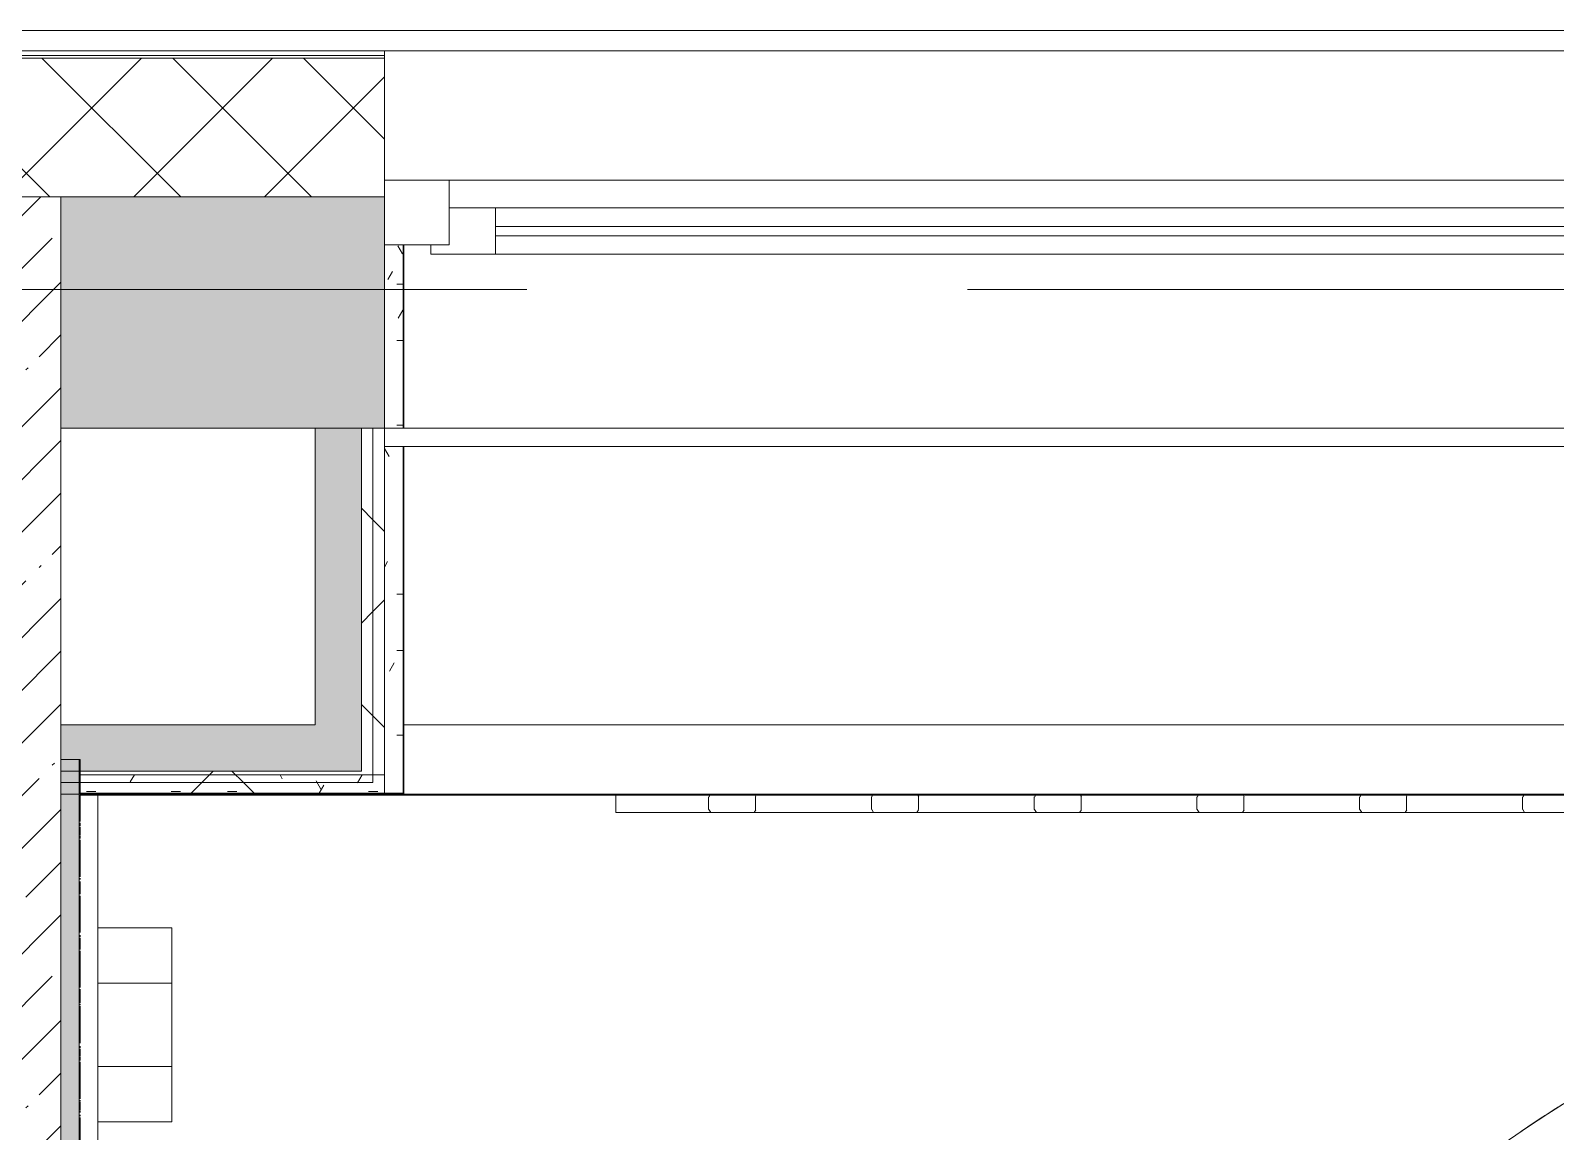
# Model space of a CAD drawing. Header units: millimetres. Extents: x 81494 to 296443, y -8553 to 29000.
# Drawn here: x 100767 to 102416, y 20389 to 21580 of the extents above; entities that cross this region are included whole.
import ezdxf

# ---------------------------------------------------------------- set-up
doc = ezdxf.new("R2010")
doc.units = ezdxf.units.MM
doc.linetypes.add('Осевая', pattern=[3175, 635, -476.25, 1587.5, -476.25])
for name, color, linetype, lineweight in [('A-GLAZ', 7, 'Continuous', 9), ('A-GLAZ-1', 7, 'Continuous', 13), ('A-WALL', 7, 'Continuous', 9), ('I-WALL', 7, 'Continuous', 9), ('Знаки', 7, 'Continuous', 9), ('Оси-2', 7, 'Осевая', 9)]:
    doc.layers.add(name, color=color, linetype=linetype, lineweight=lineweight)
for name, color, linetype, lineweight, true_color in [('A-WALL-1', 9, 'Continuous', 9, 0x808080), ('A-WALL-FNSH-1', 9, 'Continuous', 9, 0x808080), ('I-FURN-1', 9, 'Continuous', 9, 0x808080)]:
    doc.layers.add(name, color=color, linetype=linetype, lineweight=lineweight, true_color=true_color)
pattern_1 = [(45, (0, 0), (-57.024626, 57.024626), []), (45, (57.025, 0), (-57.024626, 57.024626), [100.806, -20.161, 3.353, -16.808])]
pattern_2 = [(0, (0, 0), (121.92, 30.48), [10.058, -81.382, 10.058, -81.382, -487.68]), (0, (0, 0), (121.92, 30.48), [-182.88, 10.058, -172.822, 10.058, -81.382, -213.36]), (0, (0, 0), (121.92, 30.48), [-457.2, 10.058, -50.902, 10.058, -142.342]), (120, (45.72, 15.24), (-87.356454, 90.345817), [10.058, -81.382, 10.058, -81.382, -487.68]), (120, (45.72, 15.24), (-87.356454, 90.345817), [-182.88, 10.058, -172.822, 10.058, -81.382, -213.36]), (120, (45.72, 15.24), (-87.356454, 90.345817), [-457.2, 10.058, -50.902, 10.058, -142.342]), (240, (60.96, 76.2), (-34.563546, -120.825817), [10.058, -81.382, 10.058, -81.382, -487.68]), (240, (60.96, 76.2), (-34.563546, -120.825817), [-182.88, 10.058, -172.822, 10.058, -81.382, -213.36]), (240, (60.96, 76.2), (-34.563546, -120.825817), [-457.2, 10.058, -50.902, 10.058, -142.342])]
pattern_3 = [(45, (0, 0), (-106.06602, 106.06602), []), (135, (0, 0), (-106.06602, -106.06602), [])]

# ---------------------------------------------------------------- blocks, each defined once
blk = doc.blocks.new('120_Окно_СКБ_2Ст_Фрамуга сверху - 120_Окно_СКБ_2Ст_2300х2500_h_ ДОО-23103760-План расстановки мебели и оборудования 1 этажа в осях 23_1-33')
at = {"layer": 'A-GLAZ'}
for p, q in [((1150, -57), (-1150, -57)), ((-1080, -57), (1080, -57)), ((-1030, -107), (470, -107)), ((-1130, -127), (-1100, -127)), ((470, -117), (-1030, -117))]:
    blk.add_line(p, q, dxfattribs=at)
at = {"layer": 'A-GLAZ-1'}
for p, q in [((-1150, -127), (-1150, -57)), ((-1150, -57), (-1080, -57)), ((-1080, -57), (-1080, -127)), ((520, -87), (-1080, -87)), ((-1080, -87), (-1080, -127)), ((-1030, -137), (-1030, -87)), ((-1080, -127), (-1150, -127)), ((-1080, -127), (-1100, -127)), ((-1100, -127), (-1100, -137)), ((-1100, -137), (540, -137)), ((540, -137), (-1100, -137))]:
    blk.add_line(p, q, dxfattribs=at)
blk = doc.blocks.new('Semeystvo1 - 1_31-26872179-План расстановки мебели и оборудования 1 этажа в осях 23_1-33')
at = {"layer": 'I-FURN-1'}
for start, end in [(88.407, 149.6185), (88.407, 149.6185), (121.4134, 124.1128), (121.4134, 124.1128), (122.0548, 124.0158), (122.0548, 124.0158)]:
    blk.add_arc((-3325.6, -613.4), 1508, start, end, dxfattribs=at)
blk = doc.blocks.new('Съемный металлический экран с перфорацией - E5-33084936-План расстановки мебели и оборудования 1 этажа в осях 23_1-33')
at = {"layer": 'Знаки'}
h = blk.add_hatch(dxfattribs=at)
h.set_pattern_fill('FP_74', color=256, style=0, pattern_type=2)
h.set_pattern_definition([(0, (-101381.406, -20734), (0, 50.8), [13.612, -74.376]), (60, (-101356.006, -20727.194), (-43.99409, 25.4), [13.612, -74.376]), (120, (-101349.2, -20701.794), (-43.99409, -25.4), [13.612, -74.376]), (30, (-101367.79, -20734), (9e-05, 101.59984), [13.612, -87.988]), (30, (-101393.19, -20690.01), (9e-05, 101.59984), [13.612, -87.988]), (150, (-101381.41, -20734), (-87.98809, -50.79984), [13.612, -87.988]), (150, (-101356.01, -20690.01), (-87.98809, -50.79984), [13.612, -87.988]), (90, (-101349.2, -20715.41), (-87.988, 50.8), [13.612, -87.988]), (90, (-101400, -20715.41), (-87.988, 50.8), [13.612, -87.988])])
h.paths.add_polyline_path([(1800, 0), (1800, 20), (0, 20), (0, 0), (1646.8, 0)])
for p, q in [((0, 20), (0, 0)), ((0, 0), (1800, 0))]:
    blk.add_line(p, q, dxfattribs=at)
blk = doc.blocks.new('Бизиборд лего - бизиборд 1_21б-32328682-План расстановки мебели и оборудования 1 этажа в осях 23_1-33')
at = {"layer": 'I-FURN-1'}
for p, q in [((-1205, 100), (-1355, 100)), ((-1355, 100), (-1355, 20)), ((-1355, 20), (-1355, 100)), ((-1355, 100), (-1205, 100)), ((-1205, 100), (-1295, 100)), ((-1295, 100), (-1295, 20)), ((-1295, 20), (-1295, 100)), ((-1295, 100), (-1205, 100)), ((-1145, 100), (-1205, 100)), ((-1205, 100), (-1145, 100)), ((-1205, 20), (-1205, 100)), ((-1205, 100), (-1205, 20)), ((-1145, 20), (-1145, 100)), ((-1145, 100), (-1145, 20)), ((-1000, 20), (-1500, 20)), ((-1500, 20), (-1500, 0)), ((-1499.5, 20), (-1470, 20)), ((-1470, 20), (-1469.7, 20)), ((-1451.4, 20), (-1470, 20)), ((-1470, 20), (-1451.4, 20)), ((-1455, 20), (-1470, 20)), ((-1470, 20), (-1462.6, 20)), ((-1457.4, 20), (-1470, 20)), ((-1470, 20), (-1468.7, 20)), ((-1451.4, 20), (-1470, 20)), ((-1470, 20), (-1451.4, 20)), ((-1451.4, 20), (-1470, 20)), ((-1470, 20), (-1451.4, 20)), ((-1451.4, 20), (-1470, 20)), ((-1470, 20), (-1457.4, 20)), ((-1451.4, 20), (-1470, 20)), ((-1470, 20), (-1451.4, 20)), ((-1469.7, 20), (-1470, 20)), ((-1470, 20), (-1451.4, 20)), ((-1451.4, 20), (-1470, 20)), ((-1470, 20), (-1451.4, 20)), ((-1451.4, 20), (-1470, 20)), ((-1470, 20), (-1451.4, 20)), ((-1451.4, 20), (-1470, 20)), ((-1470, 20), (-1451.4, 20)), ((-1467.1, 20), (-1470, 20)), ((-1470, 20), (-1462.6, 20)), ((-1467.1, 20), (-1470, 20)), ((-1470, 20), (-1468.7, 20)), ((-1465, 20), (-1470, 20)), ((-1470, 20), (-1451.4, 20)), ((-1451.4, 20), (-1470, 20)), ((-1470, 20), (-1469.7, 20)), ((-1451.4, 20), (-1470, 20)), ((-1470, 20), (-1465, 20)), ((-1451.4, 20), (-1470, 20)), ((-1470, 20), (-1451.4, 20)), ((-1451.4, 20), (-1470, 20)), ((-1470, 20), (-1469.7, 20)), ((-1469.7, 20), (-1470, 20)), ((-1470, 20), (-1468.7, 20)), ((-1468.7, 20), (-1470, 20)), ((-1470, 20), (-1451.4, 20)), ((-1451.4, 20), (-1470, 20)), ((-1470, 20), (-1451.4, 20)), ((-1451.4, 20), (-1470, 20)), ((-1470, 20), (-1451.4, 20)), ((-1467.1, 20), (-1470, 20)), ((-1470, 20), (-1451.4, 20)), ((-1451.4, 20), (-1470, 20)), ((-1470, 20), (-1451.4, 20)), ((-1451.4, 20), (-1470, 20)), ((-1470, 20), (-1451.4, 20)), ((-1451.4, 20), (-1470, 20)), ((-1470, 20), (-1450, 20)), ((-1450, 20), (-1470, 20)), ((-1469.7, 20), (-1468.7, 20)), ((-1451.4, 20), (-1469.7, 20)), ((-1469.7, 20), (-1468.7, 20)), ((-1469.7, 20), (-1468.7, 20)), ((-1468.7, 20), (-1469.7, 20)), ((-1468.7, 20), (-1465, 20)), ((-1468.7, 20), (-1452.9, 20)), ((-1468.7, 20), (-1455, 20)), ((-1468.7, 20), (-1462.6, 20)), ((-1468.7, 20), (-1451.4, 20)), ((-1468.7, 20), (-1452.9, 20)), ((-1467.1, 20), (-1468.7, 20)), ((-1468.7, 20), (-1452.9, 20)), ((-1465, 20), (-1468.7, 20)), ((-1465, 20), (-1467.1, 20)), ((-1451.4, 20), (-1467.1, 20)), ((-1465, 20), (-1467.1, 20)), ((-1465, 20), (-1467.1, 20)), ((-1462.6, 20), (-1465, 20)), ((-1462.6, 20), (-1465, 20)), ((-1465, 20), (-1451.4, 20)), ((-1462.6, 20), (-1465, 20)), ((-1457.4, 20), (-1465, 20)), ((-1455, 20), (-1465, 20)), ((-1463.9, 20), (-1455.6, 20)), ((-1462.6, 20), (-1457.4, 20)), ((-1460, 20), (-1462.6, 20)), ((-1462.6, 20), (-1451.4, 20)), ((-1462.6, 20), (-1452.9, 20)), ((-1460, 20), (-1462.6, 20)), ((-1460, 20), (-1462.6, 20)), ((-1455, 20), (-1460, 20)), ((-1451.4, 20), (-1460, 20)), ((-1455, 20), (-1460, 20)), ((-1457.4, 20), (-1455, 20)), ((-1452.9, 20), (-1457.4, 20)), ((-1457.4, 20), (-1451.4, 20)), ((-1452.9, 20), (-1457.4, 20)), ((-1455, 20), (-1451.5, 20)), ((-1451.4, 20), (-1455, 20)), ((-1455, 20), (-1452.9, 20)), ((-1455, 20), (-1451.4, 20)), ((-1452.9, 20), (-1455, 20)), ((-1452.9, 20), (-1455, 20)), ((-1451.4, 20), (-1455, 20)), ((-1452.9, 20), (-1451.4, 20)), ((-1452.9, 20), (-1451.4, 20)), ((-1451.4, 20), (-1452.9, 20)), ((-1451.4, 20), (-1452.9, 20)), ((-1452.9, 20), (-1451.4, 20)), ((-1452.9, 20), (-1451.4, 20)), ((-1451.4, 20), (-1452.9, 20)), ((-1452.9, 20), (-1451.4, 20)), ((-1451.4, 20), (-1452.9, 20)), ((-1451.4, 20), (-1451.3, 20)), ((-1451.3, 20), (-1451.4, 20)), ((-1451.4, 20), (-1451.3, 20)), ((-1451.3, 20), (-1451.4, 20)), ((-1451.4, 20), (-1451.3, 20)), ((-1451.3, 20), (-1451.4, 20)), ((-1451.4, 20), (-1451.3, 20)), ((-1451.3, 20), (-1451.4, 20)), ((-1451.4, 20), (-1451.3, 20)), ((-1451.3, 20), (-1451.4, 20)), ((-1451.4, 20), (-1451.3, 20)), ((-1451.3, 20), (-1451.4, 20)), ((-1451.4, 20), (-1451.3, 20)), ((-1451.3, 20), (-1451.4, 20)), ((-1451.4, 20), (-1451.3, 20)), ((-1451.3, 20), (-1451.4, 20)), ((-1451.4, 20), (-1451.3, 20)), ((-1451.3, 20), (-1451.4, 20)), ((-1451.4, 20), (-1451.3, 20)), ((-1451.3, 20), (-1451.4, 20)), ((-1451.4, 20), (-1451.3, 20)), ((-1451.3, 20), (-1451.4, 20)), ((-1451.4, 20), (-1451.3, 20)), ((-1451.3, 20), (-1451.4, 20)), ((-1451.4, 20), (-1451.3, 20)), ((-1451.3, 20), (-1451.4, 20)), ((-1451.4, 20), (-1451.3, 20)), ((-1451.3, 20), (-1451.4, 20)), ((-1451.4, 20), (-1451.3, 20)), ((-1451.3, 20), (-1451.4, 20)), ((-1451.4, 20), (-1451.3, 20)), ((-1451.3, 20), (-1451.4, 20)), ((-1451.4, 20), (-1451.3, 20)), ((-1451.3, 20), (-1451.4, 20)), ((-1451.4, 20), (-1451.3, 20)), ((-1451.3, 20), (-1451.4, 20)), ((-1451.4, 20), (-1451.3, 20)), ((-1451.3, 20), (-1451.4, 20)), ((-1451.4, 20), (-1451.3, 20)), ((-1451.3, 20), (-1451.4, 20)), ((-1451.4, 20), (-1451.3, 20)), ((-1451.3, 20), (-1451.4, 20)), ((-1451.4, 20), (-1451.3, 20)), ((-1451.3, 20), (-1451.4, 20)), ((-1451.4, 20), (-1451.3, 20)), ((-1451.3, 20), (-1451.4, 20)), ((-1451.4, 20), (-1451.3, 20)), ((-1451.3, 20), (-1451.4, 20)), ((-1451.4, 20), (-1451.3, 20)), ((-1451.3, 20), (-1451.4, 20)), ((-1451.4, 20), (-1451.3, 20)), ((-1451.3, 20), (-1451.4, 20)), ((-1451.3, 20), (-1450.3, 20)), ((-1450, 20), (-1451.3, 20)), ((-1451.3, 20), (-1450, 20)), ((-1450, 20), (-1451.3, 20)), ((-1451.3, 20), (-1450, 20)), ((-1450.3, 20), (-1451.3, 20)), ((-1451.3, 20), (-1450, 20)), ((-1450, 20), (-1451.3, 20)), ((-1451.3, 20), (-1450, 20)), ((-1450, 20), (-1451.3, 20)), ((-1451.3, 20), (-1450, 20)), ((-1450, 20), (-1451.3, 20)), ((-1451.3, 20), (-1450, 20)), ((-1450, 20), (-1451.3, 20)), ((-1451.3, 20), (-1450, 20)), ((-1450, 20), (-1451.3, 20)), ((-1451.3, 20), (-1450, 20)), ((-1450, 20), (-1451.3, 20)), ((-1451.3, 20), (-1450, 20)), ((-1450, 20), (-1451.3, 20)), ((-1451.3, 20), (-1450, 20)), ((-1450, 20), (-1451.3, 20)), ((-1451.3, 20), (-1450, 20)), ((-1450, 20), (-1451.3, 20)), ((-1451.3, 20), (-1450, 20)), ((-1450, 20), (-1451.3, 20)), ((-1451.3, 20), (-1450, 20)), ((-1450, 20), (-1451.3, 20)), ((-1451.3, 20), (-1450, 20)), ((-1450, 20), (-1451.3, 20)), ((-1451.3, 20), (-1450, 20)), ((-1450, 20), (-1451.3, 20)), ((-1451.3, 20), (-1450, 20)), ((-1450.3, 20), (-1451.3, 20)), ((-1451.3, 20), (-1450, 20)), ((-1450, 20), (-1451.3, 20)), ((-1451.3, 20), (-1450, 20)), ((-1450, 20), (-1451.3, 20)), ((-1451.3, 20), (-1450.3, 20)), ((-1450, 20), (-1451.3, 20)), ((-1451.3, 20), (-1450, 20)), ((-1450, 20), (-1451.3, 20)), ((-1451.3, 20), (-1450, 20)), ((-1450, 20), (-1451.3, 20)), ((-1451.3, 20), (-1450.3, 20)), ((-1450, 20), (-1451.3, 20)), ((-1451.3, 20), (-1450, 20)), ((-1450, 20), (-1451.3, 20)), ((-1451.3, 20), (-1450, 20)), ((-1450, 20), (-1451.3, 20)), ((-1451.3, 20), (-1450, 20)), ((-1450, 20), (-1451.3, 20)), ((-1450.3, 20), (-1450, 20)), ((-1450, 20), (-1450.3, 20)), ((-1450, 20), (-1450.3, 20)), ((-1450.3, 20), (-1450, 20)), ((-1450.3, 20), (-1450, 20)), ((-1450, 20), (-1410, 20)), ((-1410, 20), (-1395, 20)), ((-1390, 20), (-1410, 20)), ((-1410, 20), (-1397.4, 20)), ((-1405, 20), (-1410, 20)), ((-1410, 20), (-1409.7, 20)), ((-1400, 20), (-1410, 20)), ((-1410, 20), (-1408.7, 20)), ((-1405, 20), (-1410, 20)), ((-1410, 20), (-1390, 20)), ((-1408.7, 20), (-1410, 20)), ((-1410, 20), (-1390, 20)), ((-1405, 20), (-1410, 20)), ((-1410, 20), (-1390, 20)), ((-1390, 20), (-1410, 20)), ((-1410, 20), (-1400, 20)), ((-1390.3, 20), (-1410, 20)), ((-1410, 20), (-1390, 20)), ((-1390, 20), (-1410, 20)), ((-1410, 20), (-1390, 20)), ((-1390, 20), (-1410, 20)), ((-1410, 20), (-1390, 20)), ((-1390, 20), (-1410, 20)), ((-1410, 20), (-1409.7, 20)), ((-1390, 20), (-1410, 20)), ((-1410, 20), (-1390, 20)), ((-1391.3, 20), (-1410, 20)), ((-1410, 20), (-1407.1, 20)), ((-1409.7, 20), (-1410, 20)), ((-1410, 20), (-1400, 20)), ((-1390, 20), (-1410, 20)), ((-1410, 20), (-1390, 20)), ((-1390, 20), (-1410, 20)), ((-1410, 20), (-1390, 20)), ((-1397.4, 20), (-1410, 20)), ((-1410, 20), (-1390, 20)), ((-1390, 20), (-1410, 20)), ((-1410, 20), (-1409.7, 20)), ((-1405, 20), (-1410, 20)), ((-1410, 20), (-1405, 20)), ((-1409.7, 20), (-1410, 20)), ((-1410, 20), (-1390, 20)), ((-1390, 20), (-1410, 20)), ((-1410, 20), (-1409.7, 20)), ((-1390, 20), (-1410, 20)), ((-1410, 20), (-1390, 20)), ((-1391.3, 20), (-1410, 20)), ((-1410, 20), (-1390, 20)), ((-1390, 20), (-1410, 20)), ((-1410, 20), (-1390, 20)), ((-1390, 20), (-1410, 20)), ((-1410, 20), (-1390, 20)), ((-1390, 20), (-1410, 20)), ((-1410, 20), (-1390, 20)), ((-1390, 20), (-1410, 20)), ((-1409.7, 20), (-1405, 20)), ((-1409.7, 20), (-1408.7, 20)), ((-1408.7, 20), (-1409.7, 20)), ((-1409.7, 20), (-1408.7, 20)), ((-1408.7, 20), (-1409.7, 20)), ((-1409.7, 20), (-1390, 20)), ((-1408.7, 20), (-1407.1, 20)), ((-1408.7, 20), (-1390, 20)), ((-1390, 20), (-1408.7, 20)), ((-1408.7, 20), (-1407.1, 20)), ((-1407.1, 20), (-1408.7, 20)), ((-1408.7, 20), (-1392.9, 20)), ((-1407.1, 20), (-1408.7, 20)), ((-1407.1, 20), (-1405, 20)), ((-1407.1, 20), (-1400, 20)), ((-1397.4, 20), (-1407.1, 20)), ((-1405, 20), (-1407.1, 20)), ((-1405, 20), (-1397.7, 20)), ((-1390, 20), (-1405, 20)), ((-1405, 20), (-1395, 20)), ((-1400, 20), (-1405, 20)), ((-1400, 20), (-1405, 20)), ((-1405, 20), (-1402.6, 20)), ((-1390, 20), (-1405, 20)), ((-1405, 20), (-1397.4, 20)), ((-1397.4, 20), (-1405, 20)), ((-1402.6, 20), (-1390, 20)), ((-1390, 20), (-1400, 20)), ((-1397.4, 20), (-1400, 20)), ((-1390, 20), (-1400, 20)), ((-1400, 20), (-1390, 20)), ((-1400, 20), (-1397.4, 20)), ((-1400, 20), (-1390, 20)), ((-1397.4, 20), (-1391.3, 20)), ((-1397.4, 20), (-1390, 20)), ((-1392.9, 20), (-1397.4, 20)), ((-1397.4, 20), (-1391.3, 20)), ((-1391.3, 20), (-1397.4, 20)), ((-1390, 20), (-1397.4, 20)), ((-1397.4, 20), (-1395, 20)), ((-1390, 20), (-1397.4, 20)), ((-1395, 20), (-1390, 20)), ((-1395, 20), (-1391.3, 20)), ((-1395, 20), (-1392.9, 20)), ((-1390, 20), (-1392.9, 20)), ((-1392.9, 20), (-1390.3, 20)), ((-1392.9, 20), (-1391.3, 20)), ((-1391.3, 20), (-1390.3, 20)), ((-1390, 20), (-1391.3, 20)), ((-1391.3, 20), (-1390, 20)), ((-1390, 20), (-1391.3, 20)), ((-1391.3, 20), (-1390, 20)), ((-1390, 20), (-1391.3, 20)), ((-1390.3, 20), (-1390, 20)), ((-1390, 20), (-1390.3, 20)), ((-1390.3, 20), (-1390, 20)), ((-1389.4, 20), (-1355, 20)), ((-1355, 20), (-1350, 20)), ((-1350, 20), (-1355, 20)), ((-1355, 20), (-1350, 20)), ((-1350, 20), (-1330, 20)), ((-1330, 20), (-1350, 20)), ((-1350, 20), (-1330, 20)), ((-1330, 20), (-1350, 20)), ((-1350, 20), (-1347.1, 20)), ((-1347.1, 20), (-1350, 20)), ((-1350, 20), (-1342.6, 20)), ((-1342.6, 20), (-1350, 20)), ((-1350, 20), (-1330, 20)), ((-1349.7, 20), (-1350, 20)), ((-1350, 20), (-1347.1, 20)), ((-1330, 20), (-1350, 20)), ((-1350, 20), (-1330, 20)), ((-1330, 20), (-1350, 20)), ((-1350, 20), (-1330, 20)), ((-1330, 20), (-1350, 20)), ((-1350, 20), (-1330, 20)), ((-1330, 20), (-1350, 20)), ((-1350, 20), (-1330, 20)), ((-1348.7, 20), (-1350, 20)), ((-1350, 20), (-1330, 20)), ((-1330, 20), (-1350, 20)), ((-1350, 20), (-1330, 20)), ((-1330, 20), (-1350, 20)), ((-1350, 20), (-1330, 20)), ((-1330, 20), (-1350, 20)), ((-1350, 20), (-1345, 20)), ((-1349.7, 20), (-1350, 20)), ((-1350, 20), (-1340, 20)), ((-1342.6, 20), (-1350, 20)), ((-1350, 20), (-1330, 20)), ((-1348.7, 20), (-1350, 20)), ((-1350, 20), (-1330, 20)), ((-1330, 20), (-1350, 20)), ((-1350, 20), (-1330, 20)), ((-1330, 20), (-1350, 20)), ((-1350, 20), (-1335, 20)), ((-1331.3, 20), (-1350, 20)), ((-1350, 20), (-1348.7, 20)), ((-1347.1, 20), (-1350, 20)), ((-1350, 20), (-1330, 20)), ((-1330, 20), (-1350, 20)), ((-1350, 20), (-1330, 20)), ((-1330, 20), (-1350, 20)), ((-1350, 20), (-1337.4, 20)), ((-1349.7, 20), (-1350, 20)), ((-1350, 20), (-1330, 20)), ((-1330, 20), (-1350, 20)), ((-1350, 20), (-1330, 20)), ((-1330, 20), (-1350, 20)), ((-1350, 20), (-1330, 20)), ((-1330, 20), (-1350, 20)), ((-1350, 20), (-1330, 20)), ((-1330, 20), (-1350, 20)), ((-1330, 20), (-1349.7, 20)), ((-1337.4, 20), (-1349.7, 20)), ((-1330, 20), (-1349.7, 20)), ((-1332.9, 20), (-1348.7, 20)), ((-1330, 20), (-1348.7, 20)), ((-1348.7, 20), (-1347.1, 20)), ((-1347.1, 20), (-1345, 20)), ((-1345, 20), (-1347.1, 20)), ((-1347.1, 20), (-1345, 20)), ((-1347.1, 20), (-1331.3, 20)), ((-1337.4, 20), (-1347.1, 20)), ((-1347.1, 20), (-1337.4, 20)), ((-1347.1, 20), (-1332.9, 20)), ((-1331.3, 20), (-1347.1, 20)), ((-1345, 20), (-1330, 20)), ((-1344, 20), (-1340, 20)), ((-1340, 20), (-1344, 20)), ((-1344, 20), (-1340, 20)), ((-1342.6, 20), (-1332.9, 20)), ((-1330, 20), (-1342.6, 20)), ((-1330, 20), (-1342.6, 20)), ((-1340, 20), (-1330, 20)), ((-1339.8, 20), (-1331.6, 20)), ((-1331.6, 20), (-1339.8, 20)), ((-1339.8, 20), (-1331.6, 20)), ((-1330, 20), (-1337.4, 20)), ((-1337.4, 20), (-1335, 20)), ((-1335, 20), (-1337.4, 20)), ((-1337.4, 20), (-1330, 20)), ((-1335, 20), (-1330.3, 20)), ((-1330, 20), (-1335, 20)), ((-1335, 20), (-1330, 20)), ((-1332.9, 20), (-1330, 20)), ((-1330, 20), (-1332.9, 20)), ((-1332.9, 20), (-1330, 20)), ((-1331.3, 20), (-1330.3, 20)), ((-1330, 20), (-1331.3, 20)), ((-1330, 20), (-1331.3, 20)), ((-1330.3, 20), (-1330, 20)), ((-1330.3, 20), (-1330, 20)), ((-1330, 20), (-1290.2, 20)), ((-1290.2, 20), (-1330, 20)), ((-1330, 20), (-1295, 20)), ((-1295, 20), (-1290.2, 20)), ((-1290.2, 20), (-1295, 20)), ((-1295, 20), (-1290.2, 20)), ((-1290, 20), (-1282.6, 20)), ((-1289.7, 20), (-1290, 20)), ((-1290, 20), (-1272.9, 20)), ((-1270, 20), (-1290, 20)), ((-1290, 20), (-1280, 20)), ((-1275, 20), (-1290, 20)), ((-1290, 20), (-1287.1, 20)), ((-1272.9, 20), (-1290, 20)), ((-1290, 20), (-1275, 20)), ((-1275, 20), (-1290, 20)), ((-1290, 20), (-1270, 20)), ((-1270, 20), (-1290, 20)), ((-1290, 20), (-1270, 20)), ((-1270, 20), (-1290, 20)), ((-1290, 20), (-1270, 20)), ((-1270, 20), (-1290, 20)), ((-1290, 20), (-1270, 20)), ((-1270, 20), (-1290, 20)), ((-1290, 20), (-1270, 20)), ((-1275, 20), (-1290, 20)), ((-1290, 20), (-1270, 20)), ((-1270, 20), (-1290, 20)), ((-1290, 20), (-1270, 20)), ((-1270.3, 20), (-1290, 20)), ((-1290, 20), (-1287.1, 20)), ((-1289.7, 20), (-1290, 20)), ((-1290, 20), (-1287.1, 20)), ((-1288.7, 20), (-1290, 20)), ((-1290, 20), (-1288.7, 20)), ((-1270, 20), (-1290, 20)), ((-1290, 20), (-1289.7, 20)), ((-1285, 20), (-1290, 20)), ((-1290, 20), (-1270, 20)), ((-1270.3, 20), (-1290, 20)), ((-1290, 20), (-1270, 20)), ((-1270, 20), (-1290, 20)), ((-1290, 20), (-1271.3, 20)), ((-1270, 20), (-1290, 20)), ((-1290, 20), (-1289.7, 20)), ((-1285, 20), (-1290, 20)), ((-1290, 20), (-1270, 20)), ((-1270, 20), (-1290, 20)), ((-1290, 20), (-1270, 20)), ((-1270, 20), (-1290, 20)), ((-1290, 20), (-1288.7, 20)), ((-1287.1, 20), (-1290, 20)), ((-1290, 20), (-1270, 20)), ((-1270, 20), (-1290, 20)), ((-1290, 20), (-1270, 20)), ((-1270, 20), (-1290, 20)), ((-1290, 20), (-1270, 20)), ((-1270, 20), (-1290, 20)), ((-1290, 20), (-1270, 20)), ((-1270, 20), (-1290, 20)), ((-1288.7, 20), (-1289.7, 20)), ((-1288.7, 20), (-1289.7, 20)), ((-1289.7, 20), (-1287.1, 20)), ((-1289.7, 20), (-1288.7, 20)), ((-1288.7, 20), (-1282.6, 20)), ((-1282.6, 20), (-1288.7, 20)), ((-1288.7, 20), (-1282.6, 20)), ((-1282.6, 20), (-1288.7, 20)), ((-1288.7, 20), (-1282.6, 20)), ((-1287.1, 20), (-1288.7, 20)), ((-1287.1, 20), (-1288.7, 20)), ((-1285, 20), (-1288.7, 20)), ((-1288.7, 20), (-1287.1, 20)), ((-1288.7, 20), (-1287.1, 20)), ((-1288.7, 20), (-1277.4, 20)), ((-1285, 20), (-1287.1, 20)), ((-1287.1, 20), (-1282.6, 20)), ((-1287.1, 20), (-1285, 20)), ((-1285, 20), (-1287.1, 20)), ((-1287.1, 20), (-1285, 20)), ((-1287.1, 20), (-1285, 20)), ((-1287.1, 20), (-1280, 20)), ((-1287.1, 20), (-1285, 20)), ((-1270, 20), (-1287.1, 20)), ((-1282.6, 20), (-1285, 20)), ((-1285, 20), (-1282.6, 20)), ((-1282.6, 20), (-1285, 20)), ((-1285, 20), (-1280, 20)), ((-1282.6, 20), (-1285, 20)), ((-1285, 20), (-1282.6, 20)), ((-1270, 20), (-1285, 20)), ((-1285, 20), (-1270, 20)), ((-1270.3, 20), (-1285, 20)), ((-1282.6, 20), (-1280, 20)), ((-1277.4, 20), (-1282.6, 20)), ((-1282.6, 20), (-1280, 20)), ((-1282.6, 20), (-1280, 20)), ((-1280, 20), (-1282.6, 20)), ((-1270, 20), (-1282.6, 20)), ((-1282.6, 20), (-1270, 20)), ((-1282, 20), (-1273.7, 20)), ((-1273.7, 20), (-1282, 20)), ((-1282, 20), (-1273.7, 20)), ((-1273.7, 20), (-1282, 20)), ((-1282, 20), (-1273.7, 20)), ((-1280, 20), (-1277.4, 20)), ((-1280, 20), (-1271.3, 20)), ((-1280, 20), (-1277.4, 20)), ((-1280, 20), (-1277.4, 20)), ((-1275, 20), (-1280, 20)), ((-1280, 20), (-1270, 20)), ((-1280, 20), (-1275, 20)), ((-1277.4, 20), (-1270, 20)), ((-1275, 20), (-1277.4, 20)), ((-1277.4, 20), (-1270, 20)), ((-1277.4, 20), (-1275, 20)), ((-1277.4, 20), (-1270, 20)), ((-1272.9, 20), (-1275, 20)), ((-1270, 20), (-1275, 20)), ((-1275, 20), (-1270, 20)), ((-1272.9, 20), (-1275, 20)), ((-1270, 20), (-1275, 20)), ((-1275, 20), (-1272.9, 20)), ((-1272.9, 20), (-1275, 20)), ((-1275, 20), (-1272.9, 20)), ((-1272.9, 20), (-1271.3, 20)), ((-1271.3, 20), (-1272.9, 20)), ((-1272.9, 20), (-1271.3, 20)), ((-1271.3, 20), (-1272.9, 20)), ((-1272.9, 20), (-1271.3, 20)), ((-1271.3, 20), (-1272.9, 20)), ((-1272.9, 20), (-1270, 20)), ((-1270, 20), (-1272.9, 20)), ((-1270, 20), (-1272.9, 20)), ((-1272.9, 20), (-1271.3, 20)), ((-1271.3, 20), (-1272.9, 20)), ((-1272.9, 20), (-1270, 20)), ((-1270.3, 20), (-1271.3, 20)), ((-1271.3, 20), (-1270, 20)), ((-1271.3, 20), (-1270, 20)), ((-1270, 20), (-1271.3, 20)), ((-1271.3, 20), (-1270, 20)), ((-1270, 20), (-1270.3, 20)), ((-1270, 20), (-1270.3, 20)), ((-1270, 20), (-1270.3, 20)), ((-1270, 20), (-1270.3, 20)), ((-1270, 20), (-1230, 20)), ((-1230, 20), (-1270, 20)), ((-1270, 20), (-1230, 20)), ((-1230, 20), (-1270, 20)), ((-1270, 20), (-1230, 20)), ((-1230, 20), (-1229.7, 20)), ((-1210, 20), (-1230, 20)), ((-1230, 20), (-1210, 20)), ((-1210, 20), (-1230, 20)), ((-1230, 20), (-1228.7, 20)), ((-1210, 20), (-1230, 20)), ((-1230, 20), (-1220, 20)), ((-1211.3, 20), (-1230, 20)), ((-1230, 20), (-1210, 20)), ((-1211.3, 20), (-1230, 20)), ((-1230, 20), (-1210, 20)), ((-1210, 20), (-1230, 20)), ((-1230, 20), (-1210, 20)), ((-1210, 20), (-1230, 20)), ((-1230, 20), (-1210, 20)), ((-1210, 20), (-1230, 20)), ((-1230, 20), (-1210.3, 20)), ((-1229.7, 20), (-1230, 20)), ((-1230, 20), (-1210, 20)), ((-1210.3, 20), (-1230, 20)), ((-1230, 20), (-1210, 20)), ((-1210, 20), (-1230, 20)), ((-1230, 20), (-1210, 20)), ((-1210, 20), (-1230, 20)), ((-1230, 20), (-1229.7, 20)), ((-1210, 20), (-1230, 20)), ((-1230, 20), (-1225, 20)), ((-1229.7, 20), (-1230, 20)), ((-1230, 20), (-1210, 20)), ((-1210, 20), (-1230, 20)), ((-1230, 20), (-1220, 20)), ((-1229.7, 20), (-1230, 20)), ((-1230, 20), (-1210, 20)), ((-1210, 20), (-1230, 20)), ((-1230, 20), (-1210, 20)), ((-1212.9, 20), (-1230, 20)), ((-1230, 20), (-1210, 20)), ((-1210, 20), (-1230, 20)), ((-1230, 20), (-1222.6, 20)), ((-1227.1, 20), (-1230, 20)), ((-1230, 20), (-1210, 20)), ((-1210, 20), (-1230, 20)), ((-1230, 20), (-1210, 20)), ((-1210, 20), (-1230, 20)), ((-1230, 20), (-1210, 20)), ((-1210, 20), (-1230, 20)), ((-1230, 20), (-1210, 20)), ((-1210, 20), (-1230, 20)), ((-1230, 20), (-1210, 20)), ((-1210, 20), (-1230, 20)), ((-1230, 20), (-1210, 20)), ((-1210, 20), (-1230, 20)), ((-1230, 20), (-1210, 20)), ((-1210, 20), (-1230, 20)), ((-1229.7, 20), (-1228.7, 20)), ((-1210, 20), (-1229.7, 20)), ((-1229.7, 20), (-1212.9, 20)), ((-1227.1, 20), (-1229.7, 20)), ((-1220, 20), (-1229.7, 20)), ((-1228.7, 20), (-1210, 20)), ((-1228.7, 20), (-1220, 20)), ((-1227.1, 20), (-1225, 20)), ((-1225, 20), (-1227.1, 20)), ((-1227.1, 20), (-1225, 20)), ((-1225, 20), (-1227.1, 20)), ((-1227.1, 20), (-1225, 20)), ((-1210.3, 20), (-1227.1, 20)), ((-1225, 20), (-1227.1, 20)), ((-1225, 20), (-1222.6, 20)), ((-1222.6, 20), (-1225, 20)), ((-1224.1, 20), (-1215.8, 20)), ((-1215.8, 20), (-1224.1, 20)), ((-1224.1, 20), (-1215.8, 20)), ((-1215.8, 20), (-1224.1, 20)), ((-1224.1, 20), (-1215.8, 20)), ((-1222.6, 20), (-1217.4, 20)), ((-1222.6, 20), (-1217.4, 20)), ((-1215, 20), (-1222.6, 20)), ((-1220, 20), (-1210, 20)), ((-1220, 20), (-1217.4, 20)), ((-1220, 20), (-1210.3, 20)), ((-1210, 20), (-1220, 20)), ((-1217.4, 20), (-1210, 20)), ((-1217.4, 20), (-1210, 20)), ((-1217.4, 20), (-1212.9, 20)), ((-1215, 20), (-1211.3, 20)), ((-1211.3, 20), (-1215, 20)), ((-1215, 20), (-1211.3, 20)), ((-1211.3, 20), (-1215, 20)), ((-1215, 20), (-1211.3, 20)), ((-1212.9, 20), (-1215, 20)), ((-1212.9, 20), (-1210, 20)), ((-1210, 20), (-1212.9, 20)), ((-1212.9, 20), (-1211.3, 20)), ((-1211.3, 20), (-1212.9, 20)), ((-1210, 20), (-1211.3, 20)), ((-1210.3, 20), (-1211.3, 20)), ((-1211.3, 20), (-1210, 20)), ((-1210.3, 20), (-1211.3, 20)), ((-1210, 20), (-1210.3, 20)), ((-1210.3, 20), (-1210, 20)), ((-1210, 20), (-1210.3, 20)), ((-1210, 20), (-1210.3, 20)), ((-1210.3, 20), (-1210, 20)), ((-1210, 20), (-1210.3, 20)), ((-1210, 20), (-1205, 20)), ((-1205, 20), (-1210, 20)), ((-1210, 20), (-1205, 20)), ((-1205, 20), (-1210, 20)), ((-1210, 20), (-1205, 20)), ((-1205, 20), (-1170, 20)), ((-1170, 20), (-1205, 20)), ((-1205, 20), (-1170, 20)), ((-1170, 20), (-1155, 20)), ((-1150, 20), (-1170, 20)), ((-1170, 20), (-1155, 20)), ((-1160, 20), (-1170, 20)), ((-1170, 20), (-1167.1, 20)), ((-1169.7, 20), (-1170, 20)), ((-1170, 20), (-1160, 20)), ((-1169.7, 20), (-1170, 20)), ((-1170, 20), (-1168.7, 20)), ((-1169.7, 20), (-1170, 20)), ((-1170, 20), (-1162.6, 20)), ((-1157.4, 20), (-1170, 20)), ((-1170, 20), (-1150, 20)), ((-1150, 20), (-1170, 20)), ((-1170, 20), (-1150, 20)), ((-1169.7, 20), (-1170, 20)), ((-1170, 20), (-1150, 20)), ((-1150, 20), (-1170, 20)), ((-1170, 20), (-1150, 20)), ((-1150, 20), (-1170, 20)), ((-1170, 20), (-1150, 20)), ((-1150, 20), (-1170, 20)), ((-1170, 20), (-1165, 20)), ((-1168.7, 20), (-1170, 20)), ((-1170, 20), (-1169.7, 20)), ((-1160, 20), (-1170, 20)), ((-1170, 20), (-1167.1, 20)), ((-1169.7, 20), (-1170, 20)), ((-1170, 20), (-1162.6, 20)), ((-1150, 20), (-1170, 20)), ((-1170, 20), (-1168.7, 20)), ((-1150, 20), (-1170, 20)), ((-1170, 20), (-1150, 20)), ((-1169.7, 20), (-1170, 20)), ((-1170, 20), (-1150, 20)), ((-1150, 20), (-1170, 20)), ((-1170, 20), (-1150, 20)), ((-1150.3, 20), (-1170, 20)), ((-1170, 20), (-1155, 20)), ((-1165, 20), (-1170, 20)), ((-1170, 20), (-1150, 20)), ((-1150, 20), (-1170, 20)), ((-1170, 20), (-1150, 20)), ((-1150, 20), (-1170, 20)), ((-1170, 20), (-1160, 20)), ((-1152.9, 20), (-1170, 20)), ((-1170, 20), (-1150, 20)), ((-1150, 20), (-1170, 20)), ((-1170, 20), (-1150, 20)), ((-1150, 20), (-1170, 20)), ((-1170, 20), (-1150, 20)), ((-1150, 20), (-1170, 20)), ((-1170, 20), (-1150, 20)), ((-1150, 20), (-1170, 20)), ((-1162.6, 20), (-1169.7, 20)), ((-1152.9, 20), (-1169.7, 20)), ((-1152.9, 20), (-1169.7, 20)), ((-1152.9, 20), (-1169.7, 20)), ((-1169.7, 20), (-1157.4, 20)), ((-1167.1, 20), (-1169.7, 20)), ((-1167.1, 20), (-1169.7, 20)), ((-1168.7, 20), (-1167.1, 20)), ((-1167.1, 20), (-1168.7, 20)), ((-1168.7, 20), (-1167.1, 20)), ((-1168.7, 20), (-1160, 20)), ((-1162.6, 20), (-1168.7, 20)), ((-1168.7, 20), (-1167.1, 20)), ((-1167.1, 20), (-1162.6, 20)), ((-1167.1, 20), (-1160, 20)), ((-1150, 20), (-1167.1, 20)), ((-1167.1, 20), (-1160, 20)), ((-1162.6, 20), (-1167.1, 20)), ((-1166.2, 20), (-1157.9, 20)), ((-1157.9, 20), (-1166.2, 20)), ((-1166.2, 20), (-1157.9, 20)), ((-1165, 20), (-1150, 20)), ((-1162.6, 20), (-1165, 20)), ((-1162.6, 20), (-1150, 20)), ((-1157.4, 20), (-1162.6, 20)), ((-1162.6, 20), (-1150, 20)), ((-1157.4, 20), (-1162.6, 20)), ((-1162.6, 20), (-1150, 20)), ((-1151.3, 20), (-1162.6, 20)), ((-1152.9, 20), (-1162.6, 20)), ((-1151.3, 20), (-1160, 20)), ((-1160, 20), (-1151.3, 20)), ((-1160, 20), (-1150, 20)), ((-1155, 20), (-1160, 20)), ((-1160, 20), (-1150, 20)), ((-1160, 20), (-1150, 20)), ((-1160, 20), (-1151.3, 20)), ((-1157.4, 20), (-1153.8, 20)), ((-1153.8, 20), (-1157.4, 20)), ((-1157.4, 20), (-1153.8, 20)), ((-1152.9, 20), (-1157.4, 20)), ((-1155, 20), (-1157.4, 20)), ((-1155, 20), (-1157.4, 20)), ((-1157.4, 20), (-1152.9, 20)), ((-1155, 20), (-1150, 20)), ((-1155, 20), (-1150, 20)), ((-1152.9, 20), (-1155, 20)), ((-1152.9, 20), (-1155, 20)), ((-1150, 20), (-1155, 20)), ((-1155, 20), (-1152.9, 20)), ((-1152.9, 20), (-1151.3, 20)), ((-1151.3, 20), (-1152.9, 20)), ((-1152.9, 20), (-1151.3, 20)), ((-1151.3, 20), (-1152.9, 20)), ((-1151.3, 20), (-1152.9, 20)), ((-1150, 20), (-1152.9, 20)), ((-1150, 20), (-1152.9, 20)), ((-1150, 20), (-1152.9, 20)), ((-1151.3, 20), (-1152.9, 20)), ((-1152.9, 20), (-1150, 20)), ((-1152.9, 20), (-1151.3, 20)), ((-1151.3, 20), (-1152.9, 20)), ((-1150, 20), (-1152.9, 20)), ((-1150.3, 20), (-1151.3, 20)), ((-1150.3, 20), (-1151.3, 20)), ((-1151.3, 20), (-1150, 20)), ((-1150, 20), (-1151.3, 20)), ((-1150, 20), (-1151.3, 20)), ((-1150, 20), (-1151.3, 20)), ((-1151.3, 20), (-1150, 20)), ((-1150.3, 20), (-1151.3, 20)), ((-1151.3, 20), (-1150, 20)), ((-1150, 20), (-1150.3, 20)), ((-1150, 20), (-1150.3, 20)), ((-1150, 20), (-1150.3, 20)), ((-1150, 20), (-1150.3, 20)), ((-1149.7, 20), (-1145, 20)), ((-1145, 20), (-1149.7, 20)), ((-1149.7, 20), (-1145, 20)), ((-1145, 20), (-1110, 20)), ((-1500, 0), (-1000, 0)), ((-1469.7, 0), (-1470, 0)), ((-1470, 0), (-1450, 0)), ((-1450.3, 0), (-1470, 0)), ((-1470, 0), (-1450, 0)), ((-1451.3, 0), (-1470, 0)), ((-1470, 0), (-1465, 0)), ((-1467.1, 0), (-1470, 0)), ((-1470, 0), (-1452.9, 0)), ((-1450, 0), (-1470, 0)), ((-1470, 0), (-1450, 0)), ((-1450, 0), (-1470, 0)), ((-1470, 0), (-1450, 0)), ((-1450, 0), (-1470, 0)), ((-1470, 0), (-1450, 0)), ((-1450, 0), (-1469.7, 0)), ((-1465, 0), (-1467.1, 0)), ((-1465, 0), (-1460, 0)), ((-1450, 0), (-1465, 0)), ((-1460, 0), (-1450.3, 0)), ((-1452.9, 0), (-1450, 0)), ((-1450, 0), (-1451.3, 0)), ((-1450, 0), (-1450.3, 0)), ((-1450.3, 0), (-1450, 0)), ((-1390, 0), (-1410, 0)), ((-1410, 0), (-1402.6, 0)), ((-1390, 0), (-1410, 0)), ((-1410, 0), (-1390, 0)), ((-1407.1, 0), (-1410, 0)), ((-1410, 0), (-1402.6, 0)), ((-1400, 0), (-1410, 0)), ((-1410, 0), (-1395, 0)), ((-1390, 0), (-1410, 0)), ((-1410, 0), (-1390, 0)), ((-1390, 0), (-1410, 0)), ((-1410, 0), (-1390, 0)), ((-1390, 0), (-1410, 0)), ((-1410, 0), (-1390, 0)), ((-1390, 0), (-1407.1, 0)), ((-1402.6, 0), (-1390, 0)), ((-1402.6, 0), (-1390, 0)), ((-1397.4, 0), (-1400, 0)), ((-1390.3, 0), (-1397.4, 0)), ((-1395, 0), (-1391.3, 0)), ((-1391.3, 0), (-1390, 0)), ((-1390, 0), (-1390.3, 0)), ((-1347.1, 0), (-1350, 0)), ((-1350, 0), (-1330.3, 0)), ((-1330, 0), (-1350, 0)), ((-1350, 0), (-1330, 0)), ((-1345, 0), (-1350, 0)), ((-1350, 0), (-1330, 0)), ((-1330, 0), (-1350, 0)), ((-1350, 0), (-1348.7, 0)), ((-1330, 0), (-1350, 0)), ((-1350, 0), (-1330, 0)), ((-1330, 0), (-1350, 0)), ((-1350, 0), (-1330, 0)), ((-1330, 0), (-1350, 0)), ((-1350, 0), (-1330, 0)), ((-1348.7, 0), (-1330, 0)), ((-1330, 0), (-1347.1, 0)), ((-1342.6, 0), (-1345, 0)), ((-1330, 0), (-1342.6, 0)), ((-1330.3, 0), (-1330, 0)), ((-1270.3, 0), (-1290, 0)), ((-1290, 0), (-1270, 0)), ((-1270, 0), (-1290, 0)), ((-1290, 0), (-1270, 0)), ((-1270, 0), (-1290, 0)), ((-1290, 0), (-1288.7, 0)), ((-1285, 0), (-1290, 0)), ((-1290, 0), (-1285, 0)), ((-1270, 0), (-1290, 0)), ((-1290, 0), (-1270, 0)), ((-1270, 0), (-1290, 0)), ((-1290, 0), (-1270, 0)), ((-1270, 0), (-1290, 0)), ((-1290, 0), (-1270, 0)), ((-1288.7, 0), (-1287.1, 0)), ((-1287.1, 0), (-1285, 0)), ((-1285, 0), (-1270, 0)), ((-1275, 0), (-1285, 0)), ((-1285, 0), (-1282.6, 0)), ((-1282.6, 0), (-1277.4, 0)), ((-1277.4, 0), (-1272.9, 0)), ((-1270, 0), (-1275, 0)), ((-1272.9, 0), (-1270, 0)), ((-1270, 0), (-1270.3, 0)), ((-1210, 0), (-1230, 0)), ((-1230, 0), (-1225, 0)), ((-1210, 0), (-1230, 0)), ((-1230, 0), (-1210, 0)), ((-1211.3, 0), (-1230, 0)), ((-1230, 0), (-1225, 0)), ((-1229.7, 0), (-1230, 0)), ((-1230, 0), (-1228.7, 0)), ((-1210, 0), (-1230, 0)), ((-1230, 0), (-1210, 0)), ((-1210, 0), (-1230, 0)), ((-1230, 0), (-1210, 0)), ((-1210, 0), (-1230, 0)), ((-1230, 0), (-1210, 0)), ((-1210, 0), (-1229.7, 0)), ((-1228.7, 0), (-1225, 0)), ((-1225, 0), (-1210, 0)), ((-1225, 0), (-1222.6, 0)), ((-1225, 0), (-1222.6, 0)), ((-1222.6, 0), (-1210, 0)), ((-1222.6, 0), (-1220, 0)), ((-1220, 0), (-1217.4, 0)), ((-1217.4, 0), (-1215, 0)), ((-1215, 0), (-1212.9, 0)), ((-1212.9, 0), (-1210, 0)), ((-1210, 0), (-1211.3, 0)), ((-1160, 0), (-1170, 0)), ((-1170, 0), (-1150, 0)), ((-1150.3, 0), (-1170, 0)), ((-1170, 0), (-1150, 0)), ((-1169.7, 0), (-1170, 0)), ((-1170, 0), (-1150, 0)), ((-1169.7, 0), (-1170, 0)), ((-1170, 0), (-1150, 0)), ((-1150, 0), (-1170, 0)), ((-1170, 0), (-1150, 0)), ((-1150, 0), (-1170, 0)), ((-1170, 0), (-1150, 0)), ((-1150, 0), (-1170, 0)), ((-1170, 0), (-1150, 0)), ((-1167.1, 0), (-1169.7, 0)), ((-1150.3, 0), (-1169.7, 0)), ((-1162.6, 0), (-1167.1, 0)), ((-1150, 0), (-1162.6, 0)), ((-1150, 0), (-1160, 0)), ((-1150, 0), (-1150.3, 0)), ((-1150, 0), (-1150.3, 0))]:
    blk.add_line(p, q, dxfattribs=at)
blk = doc.blocks.new('Зашивка приборов отопления - Зашивка приборов отопления-33267402-План расстановки мебели и оборудования 1 этажа в осях 23_1-33')
at = {"layer": 'A-WALL'}
for p, q in [((103430, 21150), (101170, 21150)), ((101170, 20829), (108130, 20829)), ((108130, 20829), (101170, 20829)), ((101150, 20754), (108130, 20754))]:
    blk.add_line(p, q, dxfattribs=at)

msp = doc.modelspace()

# ---------------------------------------------------------------- hatches: boundary and pattern name
at = {"layer": 'A-WALL'}
h = msp.add_hatch(dxfattribs=at)
h.set_pattern_fill('FP_5', color=256, style=0, pattern_type=2)
h.set_pattern_definition([(45, (0, 0), (-70.71068, 70.71068), []), (135, (0, 0), (-70.71068, -70.71068), [])])
h.paths.add_polyline_path([(111235.1, 21400), (111126.6, 21550), (110941.5, 21550), (111050, 21400)])
h.paths.add_polyline_path([(110803.2, 21400), (110694.6, 21550), (109950, 21550), (109950, 21400), (110595.9, 21400)])
h.paths.add_polyline_path([(109050, 21400), (109050, 21550), (107750, 21550), (107750, 21400), (108537.1, 21400)])
h.paths.add_polyline_path([(105550, 21400), (106850, 21400), (106850, 21550), (105550, 21550)])
h.paths.add_polyline_path([(104650, 21400), (104650, 21550), (103450, 21550), (103450, 21400), (103733.1, 21400)])
h.paths.add_polyline_path([(101150, 21400), (101150, 21550), (96610, 21550), (96610, 21400), (100987.9, 21400)])
h.paths.add_polyline_path([(93310, 21400), (93310, 21550), (93060, 21550), (93060, 21400), (93095.7, 21400)])
at = {"layer": 'I-WALL'}
h = msp.add_hatch(dxfattribs=at)
h.set_pattern_fill('FP_2', color=256, style=0, pattern_type=2)
h.set_pattern_definition(pattern_1)
h.paths.add_polyline_path([(100800, 17750), (100800, 21400), (100580, 21400), (100580, 17750), (100644.8, 17750)])
h = msp.add_hatch(dxfattribs=at)
h.set_pattern_fill('FP_2', color=256, style=0, pattern_type=2)
h.set_pattern_definition(pattern_1)
h.paths.add_polyline_path([(110350, 21150), (110350, 21400), (109950, 21400), (109950, 21150)])
h.paths.add_polyline_path([(109050, 21150), (109050, 21400), (107750, 21400), (107750, 21150), (108537.1, 21150)])
h.paths.add_polyline_path([(106850, 21150), (106850, 21400), (106050, 21400), (106050, 21150), (106478.2, 21150)])
h.paths.add_polyline_path([(104650, 21150), (104650, 21400), (103450, 21400), (103450, 21150), (103733.1, 21150)])
h.paths.add_polyline_path([(101150, 21150), (101150, 21400), (100800, 21400), (100800, 21150), (100987.9, 21150)])
h = msp.add_hatch(dxfattribs=at)
h.set_pattern_fill('FP_67', color=256, style=0, pattern_type=2)
h.set_pattern_definition(pattern_2)
h.paths.add_polyline_path([(101170, 21150), (101170, 21348), (101150, 21348), (101150, 21150)])
for points in [[(101125, 20779), (101125, 21150), (101075, 21150), (101075, 20779)], [(100987.9, 20779), (101075, 20779), (101075, 20829), (100800, 20829), (100800, 20779), (100902.1, 20779)]]:
    msp.add_hatch(color=256, dxfattribs=at).paths.add_polyline_path(points)
h = msp.add_hatch(dxfattribs=at)
h.set_pattern_fill('FP_71', color=256, style=0, pattern_type=2)
h.set_pattern_definition(pattern_3)
h.paths.add_polyline_path([(101137.5, 20766.5), (101137.5, 21150), (101125, 21150), (101125, 20766.5)])
h = msp.add_hatch(dxfattribs=at)
h.set_pattern_fill('FP_71', color=256, style=0, pattern_type=2)
h.set_pattern_definition(pattern_3)
h.paths.add_polyline_path([(101150, 20754), (101150, 21150), (101137.5, 21150), (101137.5, 20754)])
h = msp.add_hatch(dxfattribs=at)
h.set_pattern_fill('FP_67', color=256, style=0, pattern_type=2)
h.set_pattern_definition(pattern_2)
h.paths.add_polyline_path([(101170, 20775), (101170, 21130), (101150, 21130), (101150, 20775)])
h = msp.add_hatch(dxfattribs=at)
h.set_pattern_fill('FP_67', color=256, style=0, pattern_type=2)
h.set_pattern_definition(pattern_2)
h.paths.add_polyline_path([(100816.4, 17750), (100820, 17750), (100820, 20791.5), (100800, 20791.5), (100800, 17750)])
h = msp.add_hatch(dxfattribs=at)
h.set_pattern_fill('FP_71', color=256, style=0, pattern_type=2)
h.set_pattern_definition(pattern_3)
h.paths.add_polyline_path([(100987.9, 20766.5), (101125, 20766.5), (101125, 20779), (100800, 20779), (100800, 20766.5), (100902.1, 20766.5)])
h = msp.add_hatch(dxfattribs=at)
h.set_pattern_fill('FP_67', color=256, style=0, pattern_type=2)
h.set_pattern_definition(pattern_2)
h.paths.add_polyline_path([(101170, 20755), (101170, 20775), (100820, 20775), (100820, 20755), (100987.9, 20755)])
h = msp.add_hatch(dxfattribs=at)
h.set_pattern_fill('FP_71', color=256, style=0, pattern_type=2)
h.set_pattern_definition(pattern_3)
h.paths.add_polyline_path([(101137.5, 20754), (101137.5, 20766.5), (100800, 20766.5), (100800, 20754), (101125, 20754)])

# ---------------------------------------------------------------- linework, layer by layer
at = {"layer": 'A-WALL'}
for p, q in [((96570, 21580), (111141.9, 21580)), ((101150, 21553), (96610, 21553)), ((101150, 21550), (96610, 21550)), ((101150, 21558), (103450, 21558)), ((101150, 21400), (96610, 21400)), ((101125, 20779), (101125, 21150)), ((101137.5, 20766.5), (101137.5, 21150)), ((100820, 20791.5), (100820, 20724.5)), ((100800, 20779), (101125, 20779)), ((100800, 20766.5), (101137.5, 20766.5)), ((100820, 20719.5), (100820, 20723.2)), ((100820, 20714.5), (100820, 20718.4)), ((100820, 20710.1), (100820, 20714.2)), ((100820, 20706), (100820, 20709.5)), ((100820, 20664.5), (100820, 20704.5)), ((100820, 20661.6), (100820, 20663.2)), ((100820, 20652.2), (100820, 20659.5)), ((100820, 20645.8), (100820, 20651.9)), ((100820, 20604.5), (100820, 20643.9)), ((100820, 20599.5), (100820, 20601.6)), ((100820, 20594.5), (100820, 20598.5)), ((100820, 20586.1), (100820, 20594.3)), ((100820, 20544.7), (100820, 20584.5)), ((100820, 20537.1), (100820, 20543.2)), ((100820, 20532.3), (100820, 20536.5)), ((100820, 20528.2), (100820, 20531.9)), ((100820, 20525.8), (100820, 20527.4)), ((100820, 20484.5), (100820, 20524.5)), ((100820, 20479.5), (100820, 20481.6)), ((100820, 20470.3), (100820, 20478.6)), ((100820, 20465.8), (100820, 20469.5)), ((100820, 20424.5), (100820, 20464.5)), ((100820, 20421.6), (100820, 20423.2)), ((100820, 20412.4), (100820, 20420.7)), ((100820, 20408.3), (100820, 20411.9)), ((100820, 20405.8), (100820, 20407.4)), ((100820, 20364.5), (100820, 20404.2))]:
    msp.add_line(p, q, dxfattribs=at)
at = {"layer": 'A-WALL-1'}
for p, q in [((101150, 20754), (101150, 21550)), ((100800, 21400), (100800, 17530)), ((101170, 21348), (101150, 21348)), ((101170, 21150), (101170, 21348)), ((100800, 21150), (101170, 21150)), ((101075, 21150), (101075, 20829)), ((101170, 21130), (101150, 21130)), ((101075, 20829), (100800, 20829)), ((100820, 20791.5), (100800, 20791.5)), ((101150, 20775), (100820, 20775)), ((100800, 20754), (100821, 20754)), ((100820, 20755), (101170, 20755))]:
    msp.add_line(p, q, dxfattribs=at)
at = {"layer": 'A-WALL-FNSH-1'}
for p, q in [((101150, 21558), (96610, 21558)), ((101150, 21550), (101150, 21558)), ((101171, 21348), (101170, 21348)), ((101171, 21150), (101171, 21348)), ((101170, 21150), (101171, 21150)), ((101171, 21130), (101170, 21130)), ((101170, 21130), (101170, 20754)), ((101171, 20754), (101171, 21130)), ((100821, 20791.5), (100820, 20791.5)), ((100821, 20754.5), (100821, 20791.5)), ((101170, 20754), (100821, 20754)), ((100821, 20724.5), (100821, 20753)), ((100821, 20753), (101171, 20753)), ((100821, 20721.6), (100821, 20723.1)), ((100821, 20719.5), (100821, 20721.5)), ((100821, 20717.1), (100821, 20718.4)), ((100821, 20714.5), (100821, 20717)), ((100821, 20711.9), (100821, 20714.2)), ((100821, 20710.1), (100821, 20711.8)), ((100821, 20707.4), (100821, 20709.4)), ((100821, 20706), (100821, 20707.3)), ((100821, 20664.5), (100821, 20704.5)), ((100821, 20661.6), (100821, 20663.1)), ((100821, 20657.1), (100821, 20659.4)), ((100821, 20654.5), (100821, 20657)), ((100821, 20652.2), (100821, 20654.4)), ((100821, 20649.5), (100821, 20651.8)), ((100821, 20647.4), (100821, 20649.4)), ((100821, 20645.8), (100821, 20647.3)), ((100821, 20604.5), (100821, 20643.9)), ((100821, 20599.5), (100821, 20601.5)), ((100821, 20597.1), (100821, 20598.5)), ((100821, 20594.5), (100821, 20597)), ((100821, 20591.9), (100821, 20594.3)), ((100821, 20589.5), (100821, 20591.8)), ((100821, 20587.4), (100821, 20589.4)), ((100821, 20586.1), (100821, 20587.3)), ((100821, 20544.7), (100821, 20584.5)), ((100821, 20541.6), (100821, 20543.1)), ((100821, 20539.5), (100821, 20541.5)), ((100821, 20537.1), (100821, 20539.4)), ((100821, 20534.5), (100821, 20536.5)), ((100821, 20532.3), (100821, 20534.4)), ((100821, 20529.5), (100821, 20531.8)), ((100821, 20528.2), (100821, 20529.4)), ((100821, 20525.8), (100821, 20527.3)), ((100821, 20484.5), (100821, 20524.5)), ((100821, 20479.5), (100821, 20481.5)), ((100821, 20477.1), (100821, 20478.6)), ((100821, 20474.5), (100821, 20477)), ((100821, 20471.9), (100821, 20474.4)), ((100821, 20470.3), (100821, 20471.8)), ((100821, 20467.4), (100821, 20469.4)), ((100821, 20465.8), (100821, 20467.3)), ((100821, 20424.5), (100821, 20464.5)), ((100821, 20421.6), (100821, 20423.1)), ((100821, 20419.5), (100821, 20420.7)), ((100821, 20417.1), (100821, 20419.4)), ((100821, 20414.5), (100821, 20417)), ((100821, 20412.4), (100821, 20414.4)), ((100821, 20409.5), (100821, 20411.8)), ((100821, 20405.8), (100821, 20407.3)), ((100821, 20364.5), (100821, 20404.2))]:
    msp.add_line(p, q, dxfattribs=at)
at = {"layer": 'I-WALL'}
for p, q in [((103450, 21130), (101171, 21130)), ((101171, 20754), (108129, 20754)), ((101171, 20754), (101171, 20753)), ((108129, 20753), (101171, 20753))]:
    msp.add_line(p, q, dxfattribs=at)
at = {"layer": 'Оси-2'}
msp.add_line((84793.9, 21300), (122455, 21300), dxfattribs=at)

# ---------------------------------------------------------------- block references
at = {"layer": 'A-GLAZ'}
msp.add_blockref('120_Окно_СКБ_2Ст_Фрамуга сверху - 120_Окно_СКБ_2Ст_2300х2500_h_ ДОО-23103760-План расстановки мебели и оборудования 1 этажа в осях 23_1-33', (102300, 21475), dxfattribs=at)
at = {"layer": 'A-WALL'}
msp.add_blockref('Зашивка приборов отопления - Зашивка приборов отопления-33267402-План расстановки мебели и оборудования 1 этажа в осях 23_1-33', (0, 0), dxfattribs=at)
at = {"layer": 'I-FURN-1', "rotation": 270.0000000000001}
msp.add_blockref('Бизиборд лего - бизиборд 1_21б-32328682-План расстановки мебели и оборудования 1 этажа в осях 23_1-33', (100820, 19254.5), dxfattribs=at)
at = {"layer": 'I-FURN-1'}
msp.add_blockref('Semeystvo1 - 1_31-26872179-План расстановки мебели и оборудования 1 этажа в осях 23_1-33', (106550, 19754), dxfattribs=at)
at = {"layer": 'Знаки'}
msp.add_blockref('Съемный металлический экран с перфорацией - E5-33084936-План расстановки мебели и оборудования 1 этажа в осях 23_1-33', (101400, 20734), dxfattribs=at)

doc.saveas('drawing.dxf')
